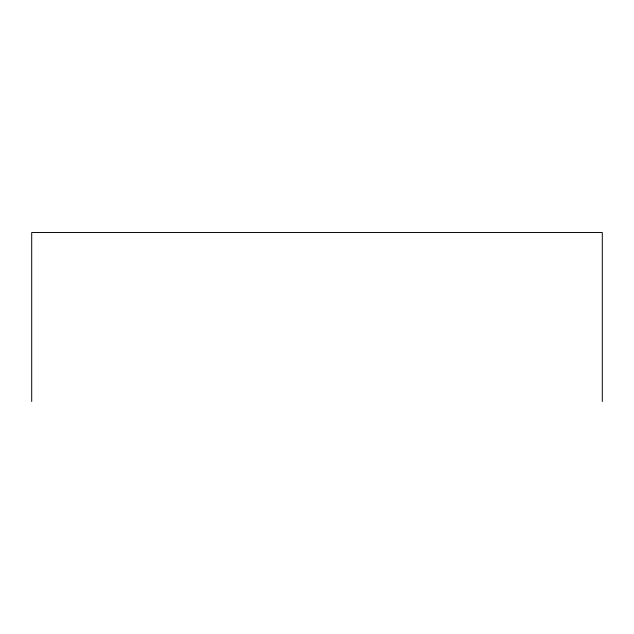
<?xml version="1.0" encoding="UTF-8"?>
<svg xmlns="http://www.w3.org/2000/svg" width="634" height="634" viewBox="0 0 634 634"><rect width="100%" height="100%" fill="white"/><g stroke="black" fill="none" stroke-linecap="round" stroke-linejoin="round"><path stroke-width="0.95" d="M602.3 401.473L602.3 232.527L31.7 232.527L31.7 401.473"/></g></svg>
